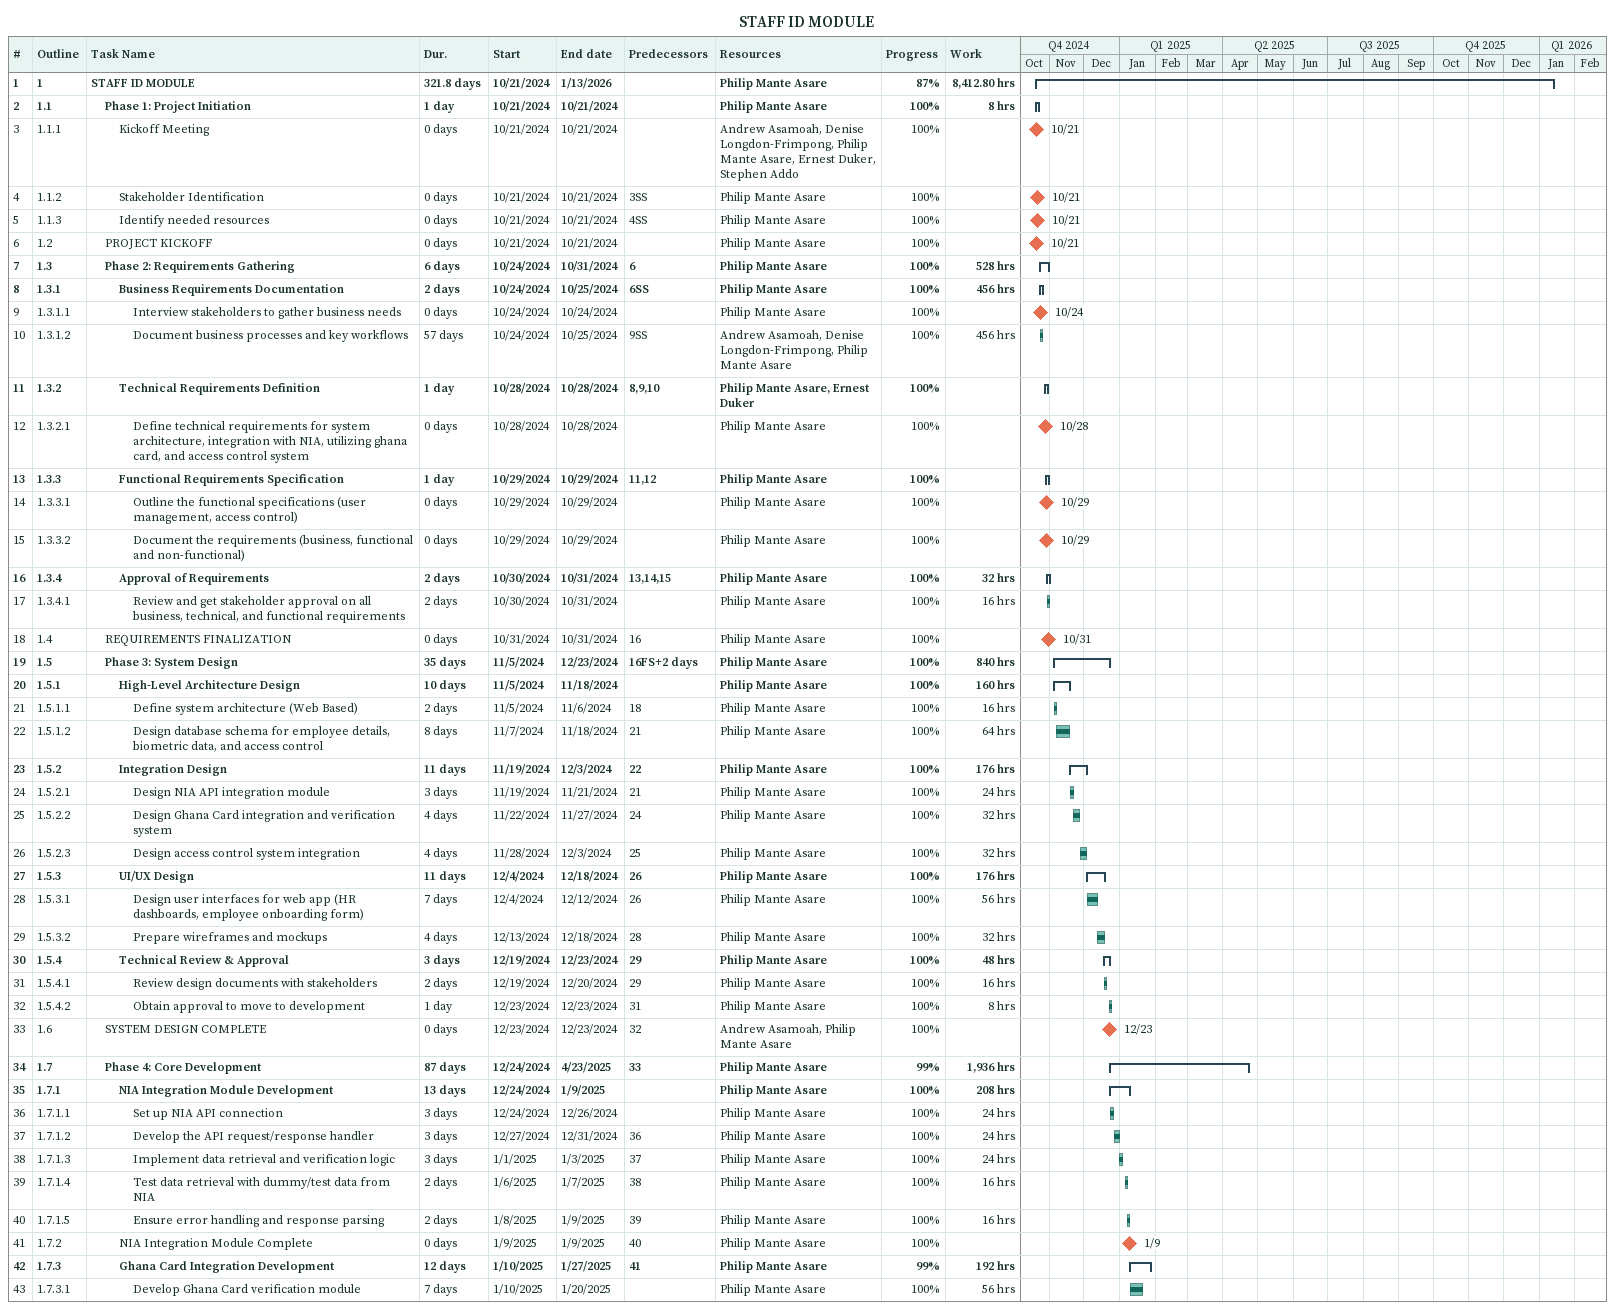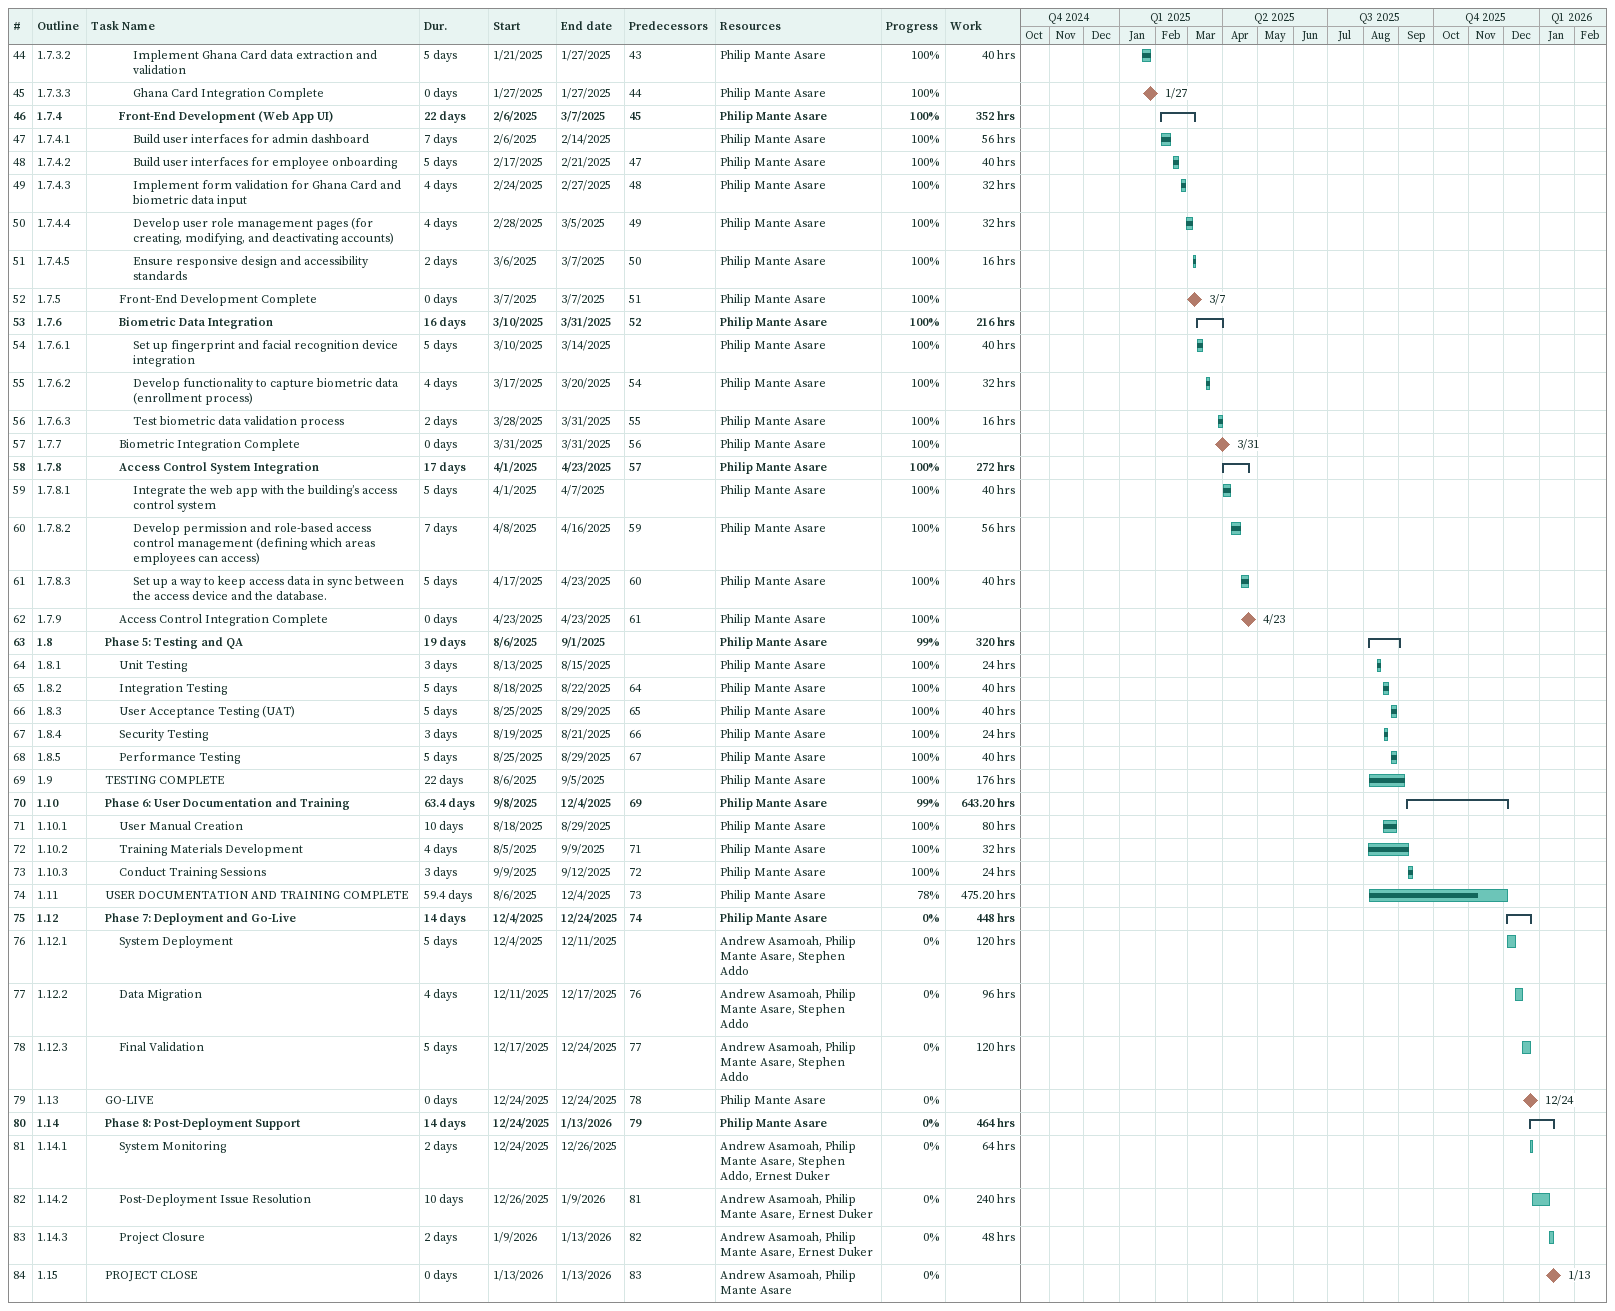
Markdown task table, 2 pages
STAFF ID MODULE

| ID | WBS | Task | Duration | Start | Finish | Predecessors | Resources | % complete | Work (h) |
|---|---|---|---|---|---|---|---|---|---|
| 1 | 1 | **STAFF ID MODULE** | 321.8d | 2024-10-21 | 2026-01-13 |  | Philip Mante Asare | 87 | 8412.80 |
| 2 | 1.1 | **Phase 1: Project Initiation** | 1d | 2024-10-21 | 2024-10-21 |  | Philip Mante Asare | 100 | 8 |
| 3 | 1.1.1 | Kickoff Meeting | 0d | 2024-10-21 | 2024-10-21 |  | Andrew Asamoah, Denise Longdon-Frimpong, Philip Mante Asare, Ernest Duker, Stephen Addo | 100 |  |
| 4 | 1.1.2 | Stakeholder Identification | 0d | 2024-10-21 | 2024-10-21 | 3SS | Philip Mante Asare | 100 |  |
| 5 | 1.1.3 | Identify needed resources | 0d | 2024-10-21 | 2024-10-21 | 4SS | Philip Mante Asare | 100 |  |
| 6 | 1.2 | PROJECT KICKOFF | 0d | 2024-10-21 | 2024-10-21 |  | Philip Mante Asare | 100 |  |
| 7 | 1.3 | **Phase 2: Requirements Gathering** | 6d | 2024-10-24 | 2024-10-31 | 6 | Philip Mante Asare | 100 | 528 |
| 8 | 1.3.1 | **Business Requirements Documentation** | 2d | 2024-10-24 | 2024-10-25 | 6SS | Philip Mante Asare | 100 | 456 |
| 9 | 1.3.1.1 | Interview stakeholders to gather business needs | 0d | 2024-10-24 | 2024-10-24 |  | Philip Mante Asare | 100 |  |
| 10 | 1.3.1.2 | Document business processes and key workflows | 57d | 2024-10-24 | 2024-10-25 | 9SS | Andrew Asamoah, Denise Longdon-Frimpong, Philip Mante Asare | 100 | 456 |
| 11 | 1.3.2 | **Technical Requirements Definition** | 1d | 2024-10-28 | 2024-10-28 | 8, 9, 10 | Philip Mante Asare, Ernest Duker | 100 |  |
| 12 | 1.3.2.1 | Define technical requirements for system architecture, integration with NIA, utilizing ghana card, and access control system | 0d | 2024-10-28 | 2024-10-28 |  | Philip Mante Asare | 100 |  |
| 13 | 1.3.3 | **Functional Requirements Specification** | 1d | 2024-10-29 | 2024-10-29 | 11, 12 | Philip Mante Asare | 100 |  |
| 14 | 1.3.3.1 | Outline the functional specifications (user management, access control) | 0d | 2024-10-29 | 2024-10-29 |  | Philip Mante Asare | 100 |  |
| 15 | 1.3.3.2 | Document the requirements (business, functional and non-functional) | 0d | 2024-10-29 | 2024-10-29 |  | Philip Mante Asare | 100 |  |
| 16 | 1.3.4 | **Approval of Requirements** | 2d | 2024-10-30 | 2024-10-31 | 13, 14, 15 | Philip Mante Asare | 100 | 32 |
| 17 | 1.3.4.1 | Review and get stakeholder approval on all business, technical, and functional requirements | 2d | 2024-10-30 | 2024-10-31 |  | Philip Mante Asare | 100 | 16 |
| 18 | 1.4 | REQUIREMENTS FINALIZATION | 0d | 2024-10-31 | 2024-10-31 | 16 | Philip Mante Asare | 100 |  |
| 19 | 1.5 | **Phase 3: System Design** | 35d | 2024-11-05 | 2024-12-23 | 16FS+2d | Philip Mante Asare | 100 | 840 |
| 20 | 1.5.1 | **High-Level Architecture Design** | 10d | 2024-11-05 | 2024-11-18 |  | Philip Mante Asare | 100 | 160 |
| 21 | 1.5.1.1 | Define system architecture (Web Based) | 2d | 2024-11-05 | 2024-11-06 | 18 | Philip Mante Asare | 100 | 16 |
| 22 | 1.5.1.2 | Design database schema for employee details, biometric data, and access control | 8d | 2024-11-07 | 2024-11-18 | 21 | Philip Mante Asare | 100 | 64 |
| 23 | 1.5.2 | **Integration Design** | 11d | 2024-11-19 | 2024-12-03 | 22 | Philip Mante Asare | 100 | 176 |
| 24 | 1.5.2.1 | Design NIA API integration module | 3d | 2024-11-19 | 2024-11-21 | 21 | Philip Mante Asare | 100 | 24 |
| 25 | 1.5.2.2 | Design Ghana Card integration and verification system | 4d | 2024-11-22 | 2024-11-27 | 24 | Philip Mante Asare | 100 | 32 |
| 26 | 1.5.2.3 | Design access control system integration | 4d | 2024-11-28 | 2024-12-03 | 25 | Philip Mante Asare | 100 | 32 |
| 27 | 1.5.3 | **UI/UX Design** | 11d | 2024-12-04 | 2024-12-18 | 26 | Philip Mante Asare | 100 | 176 |
| 28 | 1.5.3.1 | Design user interfaces for web app (HR dashboards, employee onboarding form) | 7d | 2024-12-04 | 2024-12-12 | 26 | Philip Mante Asare | 100 | 56 |
| 29 | 1.5.3.2 | Prepare wireframes and mockups | 4d | 2024-12-13 | 2024-12-18 | 28 | Philip Mante Asare | 100 | 32 |
| 30 | 1.5.4 | **Technical Review & Approval** | 3d | 2024-12-19 | 2024-12-23 | 29 | Philip Mante Asare | 100 | 48 |
| 31 | 1.5.4.1 | Review design documents with stakeholders | 2d | 2024-12-19 | 2024-12-20 | 29 | Philip Mante Asare | 100 | 16 |
| 32 | 1.5.4.2 | Obtain approval to move to development | 1d | 2024-12-23 | 2024-12-23 | 31 | Philip Mante Asare | 100 | 8 |
| 33 | 1.6 | SYSTEM DESIGN COMPLETE | 0d | 2024-12-23 | 2024-12-23 | 32 | Andrew Asamoah, Philip Mante Asare | 100 |  |
| 34 | 1.7 | **Phase 4: Core Development** | 87d | 2024-12-24 | 2025-04-23 | 33 | Philip Mante Asare | 99 | 1936 |
| 35 | 1.7.1 | **NIA Integration Module Development** | 13d | 2024-12-24 | 2025-01-09 |  | Philip Mante Asare | 100 | 208 |
| 36 | 1.7.1.1 | Set up NIA API connection | 3d | 2024-12-24 | 2024-12-26 |  | Philip Mante Asare | 100 | 24 |
| 37 | 1.7.1.2 | Develop the API request/response handler | 3d | 2024-12-27 | 2024-12-31 | 36 | Philip Mante Asare | 100 | 24 |
| 38 | 1.7.1.3 | Implement data retrieval and verification logic | 3d | 2025-01-01 | 2025-01-03 | 37 | Philip Mante Asare | 100 | 24 |
| 39 | 1.7.1.4 | Test data retrieval with dummy/test data from NIA | 2d | 2025-01-06 | 2025-01-07 | 38 | Philip Mante Asare | 100 | 16 |
| 40 | 1.7.1.5 | Ensure error handling and response parsing | 2d | 2025-01-08 | 2025-01-09 | 39 | Philip Mante Asare | 100 | 16 |
| 41 | 1.7.2 | NIA Integration Module Complete | 0d | 2025-01-09 | 2025-01-09 | 40 | Philip Mante Asare | 100 |  |
| 42 | 1.7.3 | **Ghana Card Integration Development** | 12d | 2025-01-10 | 2025-01-27 | 41 | Philip Mante Asare | 99 | 192 |
| 43 | 1.7.3.1 | Develop Ghana Card verification module | 7d | 2025-01-10 | 2025-01-20 |  | Philip Mante Asare | 100 | 56 |
| 44 | 1.7.3.2 | Implement Ghana Card data extraction and validation | 5d | 2025-01-21 | 2025-01-27 | 43 | Philip Mante Asare | 100 | 40 |
| 45 | 1.7.3.3 | Ghana Card Integration Complete | 0d | 2025-01-27 | 2025-01-27 | 44 | Philip Mante Asare | 100 |  |
| 46 | 1.7.4 | **Front-End Development (Web App UI)** | 22d | 2025-02-06 | 2025-03-07 | 45 | Philip Mante Asare | 100 | 352 |
| 47 | 1.7.4.1 | Build user interfaces for admin dashboard | 7d | 2025-02-06 | 2025-02-14 |  | Philip Mante Asare | 100 | 56 |
| 48 | 1.7.4.2 | Build user interfaces for employee onboarding | 5d | 2025-02-17 | 2025-02-21 | 47 | Philip Mante Asare | 100 | 40 |
| 49 | 1.7.4.3 | Implement form validation for Ghana Card and biometric data input | 4d | 2025-02-24 | 2025-02-27 | 48 | Philip Mante Asare | 100 | 32 |
| 50 | 1.7.4.4 | Develop user role management pages (for creating, modifying, and deactivating accounts) | 4d | 2025-02-28 | 2025-03-05 | 49 | Philip Mante Asare | 100 | 32 |
| 51 | 1.7.4.5 | Ensure responsive design and accessibility standards | 2d | 2025-03-06 | 2025-03-07 | 50 | Philip Mante Asare | 100 | 16 |
| 52 | 1.7.5 | Front-End Development Complete | 0d | 2025-03-07 | 2025-03-07 | 51 | Philip Mante Asare | 100 |  |
| 53 | 1.7.6 | **Biometric Data Integration** | 16d | 2025-03-10 | 2025-03-31 | 52 | Philip Mante Asare | 100 | 216 |
| 54 | 1.7.6.1 | Set up fingerprint and facial recognition device integration | 5d | 2025-03-10 | 2025-03-14 |  | Philip Mante Asare | 100 | 40 |
| 55 | 1.7.6.2 | Develop functionality to capture biometric data (enrollment process) | 4d | 2025-03-17 | 2025-03-20 | 54 | Philip Mante Asare | 100 | 32 |
| 56 | 1.7.6.3 | Test biometric data validation process | 2d | 2025-03-28 | 2025-03-31 | 55 | Philip Mante Asare | 100 | 16 |
| 57 | 1.7.7 | Biometric Integration Complete | 0d | 2025-03-31 | 2025-03-31 | 56 | Philip Mante Asare | 100 |  |
| 58 | 1.7.8 | **Access Control System Integration** | 17d | 2025-04-01 | 2025-04-23 | 57 | Philip Mante Asare | 100 | 272 |
| 59 | 1.7.8.1 | Integrate the web app with the building’s access control system | 5d | 2025-04-01 | 2025-04-07 |  | Philip Mante Asare | 100 | 40 |
| 60 | 1.7.8.2 | Develop permission and role-based access control management (defining which areas employees can access) | 7d | 2025-04-08 | 2025-04-16 | 59 | Philip Mante Asare | 100 | 56 |
| 61 | 1.7.8.3 | Set up a way to keep access data in sync between the access device and the database. | 5d | 2025-04-17 | 2025-04-23 | 60 | Philip Mante Asare | 100 | 40 |
| 62 | 1.7.9 | Access Control Integration Complete | 0d | 2025-04-23 | 2025-04-23 | 61 | Philip Mante Asare | 100 |  |
| 63 | 1.8 | **Phase 5: Testing and QA** | 19d | 2025-08-06 | 2025-09-01 |  | Philip Mante Asare | 99 | 320 |
| 64 | 1.8.1 | Unit Testing | 3d | 2025-08-13 | 2025-08-15 |  | Philip Mante Asare | 100 | 24 |
| 65 | 1.8.2 | Integration Testing | 5d | 2025-08-18 | 2025-08-22 | 64 | Philip Mante Asare | 100 | 40 |
| 66 | 1.8.3 | User Acceptance Testing (UAT) | 5d | 2025-08-25 | 2025-08-29 | 65 | Philip Mante Asare | 100 | 40 |
| 67 | 1.8.4 | Security Testing | 3d | 2025-08-19 | 2025-08-21 | 66 | Philip Mante Asare | 100 | 24 |
| 68 | 1.8.5 | Performance Testing | 5d | 2025-08-25 | 2025-08-29 | 67 | Philip Mante Asare | 100 | 40 |
| 69 | 1.9 | TESTING COMPLETE | 22d | 2025-08-06 | 2025-09-05 |  | Philip Mante Asare | 100 | 176 |
| 70 | 1.10 | **Phase 6: User Documentation and Training** | 63.4d | 2025-09-08 | 2025-12-04 | 69 | Philip Mante Asare | 99 | 643.20 |
| 71 | 1.10.1 | User Manual Creation | 10d | 2025-08-18 | 2025-08-29 |  | Philip Mante Asare | 100 | 80 |
| 72 | 1.10.2 | Training Materials Development | 4d | 2025-08-05 | 2025-09-09 | 71 | Philip Mante Asare | 100 | 32 |
| 73 | 1.10.3 | Conduct Training Sessions | 3d | 2025-09-09 | 2025-09-12 | 72 | Philip Mante Asare | 100 | 24 |
| 74 | 1.11 | USER DOCUMENTATION AND TRAINING COMPLETE | 59.4d | 2025-08-06 | 2025-12-04 | 73 | Philip Mante Asare | 78 | 475.20 |
| 75 | 1.12 | **Phase 7: Deployment and Go-Live** | 14d | 2025-12-04 | 2025-12-24 | 74 | Philip Mante Asare | 0 | 448 |
| 76 | 1.12.1 | System Deployment | 5d | 2025-12-04 | 2025-12-11 |  | Andrew Asamoah, Philip Mante Asare, Stephen Addo | 0 | 120 |
| 77 | 1.12.2 | Data Migration | 4d | 2025-12-11 | 2025-12-17 | 76 | Andrew Asamoah, Philip Mante Asare, Stephen Addo | 0 | 96 |
| 78 | 1.12.3 | Final Validation | 5d | 2025-12-17 | 2025-12-24 | 77 | Andrew Asamoah, Philip Mante Asare, Stephen Addo | 0 | 120 |
| 79 | 1.13 | GO-LIVE | 0d | 2025-12-24 | 2025-12-24 | 78 | Philip Mante Asare | 0 |  |
| 80 | 1.14 | **Phase 8: Post-Deployment Support** | 14d | 2025-12-24 | 2026-01-13 | 79 | Philip Mante Asare | 0 | 464 |
| 81 | 1.14.1 | System Monitoring | 2d | 2025-12-24 | 2025-12-26 |  | Andrew Asamoah, Philip Mante Asare, Stephen Addo, Ernest Duker | 0 | 64 |
| 82 | 1.14.2 | Post-Deployment Issue Resolution | 10d | 2025-12-26 | 2026-01-09 | 81 | Andrew Asamoah, Philip Mante Asare, Ernest Duker | 0 | 240 |
| 83 | 1.14.3 | Project Closure | 2d | 2026-01-09 | 2026-01-13 | 82 | Andrew Asamoah, Philip Mante Asare, Ernest Duker | 0 | 48 |
| 84 | 1.15 | PROJECT CLOSE | 0d | 2026-01-13 | 2026-01-13 | 83 | Andrew Asamoah, Philip Mante Asare | 0 |  |
